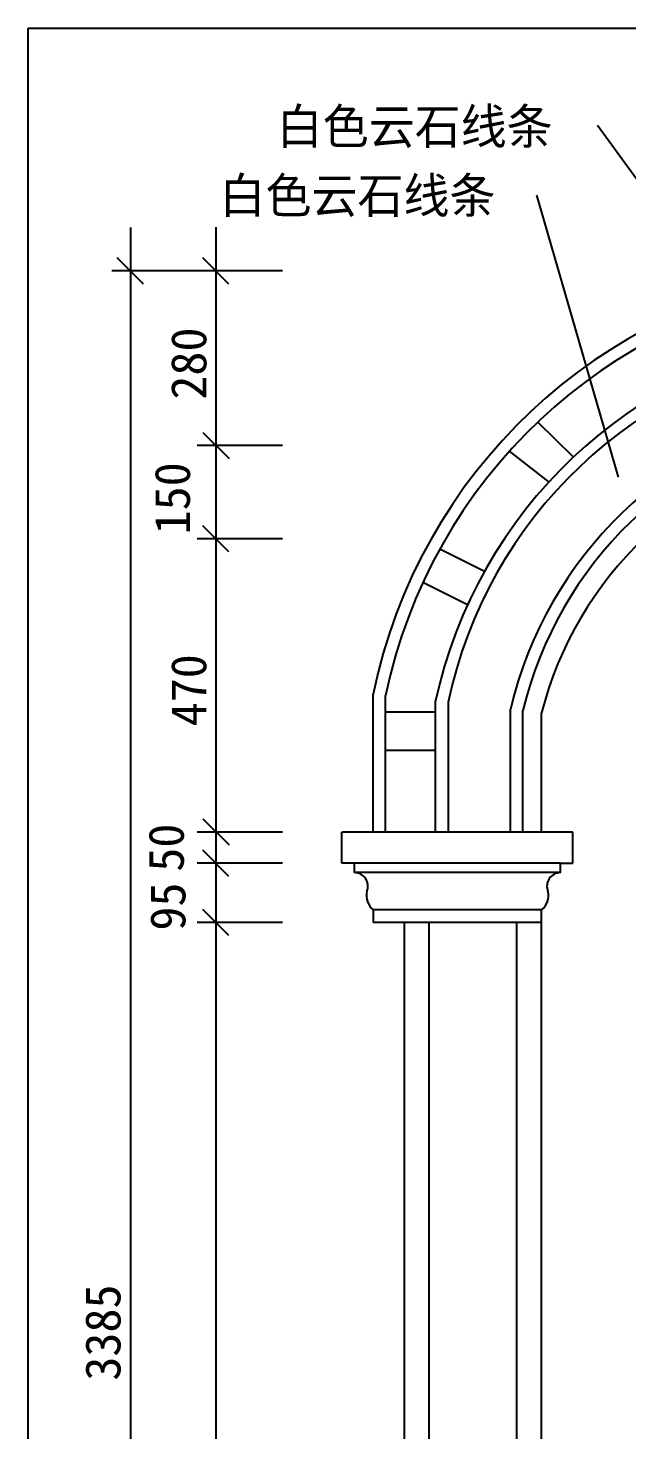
# Model space of a CAD drawing. Header units: metres. Extents: x 1022 to 6239, y 488 to 7419.
# Drawn here: x 1022 to 1982, y 5171 to 7419 of the extents above; entities that cross this region are included whole.
import ezdxf

# ---------------------------------------------------------------- set-up
doc = ezdxf.new("R2010")
doc.units = ezdxf.units.M
for name, color, linetype in [('3', 3, 'Continuous'), ('4', 4, 'Continuous'), ('7', 7, 'Continuous'), ('DIM', 3, 'Continuous'), ('TEXT', 3, 'Continuous')]:
    doc.layers.add(name, color=color, linetype=linetype)
doc.dimstyles.get("Standard").update_dxf_attribs({"dimtxt": 2.5, "dimasz": 2.5, "dimexe": 1.25, "dimexo": 0.625, "dimtad": 1, "dimcen": 2.5, "dimazin": 3, "dimtfac": 1, "dimtmove": 0, "dimatfit": 3})

# ---------------------------------------------------------------- blocks, each defined once
blk = doc.blocks.new('_DOT')
blk.add_lwpolyline([(-1.41, -1.39), (1.38, 1.4)])

msp = doc.modelspace()

# ---------------------------------------------------------------- linework, layer by layer
at = {"layer": '3'}
for p, q in [((1594.99, 6129.67), (1594.99, 6348.7)), ((1674.99, 6129.67), (1674.99, 6340.29)), ((1794.99, 6129.67), (1794.99, 6326.77)), ((1874.99, 6064.67), (1544.99, 6064.67)), ((1844.99, 6004.67), (1574.99, 6004.67))]:
    msp.add_line(p, q, dxfattribs=at)
for centre, radius, start, end in [((2418, 6177.97), 840.53, 98.22, 168.28), ((2418, 6177.97), 760.53, 99.31, 167.68), ((2422.9, 6178.12), 645.26, 101.43, 166.68)]:
    msp.add_arc(centre, radius, start, end, dxfattribs=at)
at = {"layer": '4'}
for p, q in [((1895.82, 6730.91), (1838.92, 6787.21)), ((1856.73, 6691.18), (1793.43, 6740.47)), ((1753.24, 6547.44), (1681.79, 6583.55)), ((1726.19, 6493.89), (1654.73, 6529.99)), ((1574.99, 6129.67), (1574.99, 6350.74)), ((1574.99, 6129.67), (1574.99, 6350.74)), ((1594.99, 6322.31), (1674.99, 6322.31)), ((1814.99, 6129.67), (1814.99, 6324.39)), ((1844.99, 6129.67), (1844.99, 6320.76)), ((1594.99, 6260.95), (1674.99, 6260.95)), ((1524.99, 6079.67), (1524.99, 6129.67)), ((1894.99, 6129.67), (1524.99, 6129.67)), ((1894.99, 6079.67), (1894.99, 6129.67)), ((1544.99, 6079.67), (1524.99, 6079.67)), ((1544.99, 6064.67), (1544.99, 6079.67)), ((1874.99, 6079.67), (1544.99, 6079.67)), ((1874.99, 6064.67), (1874.99, 6079.67)), ((1874.99, 6079.67), (1894.99, 6079.67)), ((1574.99, 6004.67), (1574.99, 5984.67)), ((1844.99, 3814.67), (1844.99, 6004.67)), ((1844.99, 5984.67), (1574.99, 5984.67)), ((1624.99, 3644.67), (1624.99, 5984.67)), ((1664.99, 3784.67), (1664.99, 5984.67)), ((1804.99, 3784.67), (1804.99, 5984.67))]:
    msp.add_line(p, q, dxfattribs=at)
for centre, radius, start, end in [((2418, 6177.97), 860.53, 98.22, 168.42), ((2422.95, 6178.11), 625.32, 101.81, 166.47), ((2410.51, 6177.79), 583.31, 101.42, 165.81), ((1544.6, 6042.79), 21.88, 338.2, 88.99), ((1875.37, 6042.79), 21.88, 91.01, 201.8), ((1594.79, 6028.01), 30.61, 167.43, 229.69), ((1825.19, 6028.01), 30.61, 310.31, 12.57)]:
    msp.add_arc(centre, radius, start, end, dxfattribs=at)
at = {"layer": '7'}
msp.add_lwpolyline([(2894.99, 6129.67), (2894.99, 6338.11, 0.31), (2294.99, 6908.22, 0.31), (1694.99, 6338.11), (1694.99, 6129.67)], format="xyb", dxfattribs=at)
at = {"layer": 'DIM'}
for p, q in [((1186, 7099.4), (1186, 3552.27)), ((1323.01, 7099.9), (1323.01, 3552.27)), ((1293.01, 7029.67), (1156, 7029.67)), ((1429.67, 7029.67), (1293.01, 7029.67)), ((1429.67, 6749.55), (1293.01, 6749.55)), ((1429.67, 6749.55), (1293.01, 6749.55)), ((1429.67, 6599.98), (1293.01, 6599.98)), ((1429.67, 6599.98), (1293.01, 6599.98)), ((1429.67, 6129.67), (1293.01, 6129.67)), ((1429.67, 6129.67), (1293.01, 6129.67)), ((1429.67, 6079.67), (1293.01, 6079.67)), ((1429.67, 6079.67), (1293.01, 6079.67)), ((1429.67, 5984.67), (1293.01, 5984.67)), ((1429.67, 5984.67), (1293.01, 5984.67))]:
    msp.add_line(p, q, dxfattribs=at)
msp.add_lwpolyline([(1022.02, 7419.17), (6239.24, 7419.17), (6239.24, 488.16), (1022.02, 488.16)], close=True, dxfattribs=at)

# ---------------------------------------------------------------- block references
at = {"layer": 'DIM', "xscale": 15, "yscale": 15, "zscale": 15}
for p, rotation in [((1186, 7029.67), 90), ((1323.01, 7029.67), 90), ((1323.01, 6749.55), 270), ((1323.01, 6599.98), 90), ((1323.01, 6129.67), 270), ((1323.01, 6079.67), 90), ((1323.01, 5984.67), 90)]:
    msp.add_blockref('_DOT', p, dxfattribs=dict(at, rotation=rotation))

# ---------------------------------------------------------------- texts
for s, p in [('280', (1307.67, 6823.19)), ('150', (1281.46, 6606.99)), ('470', (1307.67, 6299.1)), ('50', (1271.62, 6066.05)), ('95', (1274.21, 5971.55)), ('3385', (1170.13, 5249.77))]:
    msp.add_text(s, height=56.7, rotation=90).set_placement(p)
at = {"layer": 'TEXT'}
for p in [(1420.43, 7233.08), (1328.74, 7122.28)]:
    msp.add_text('白色云石线条', height=56.7, dxfattribs=at).set_placement(p)

# ---------------------------------------------------------------- leaders
at = {"layer": 'DIM'}
for points in [[(2171.47, 6935.87), (1934.46, 7262.84)], [(1968.32, 6699), (1837.17, 7151.26)]]:
    msp.add_leader(points, dimstyle='Standard', dxfattribs=at)

doc.saveas('drawing.dxf')
